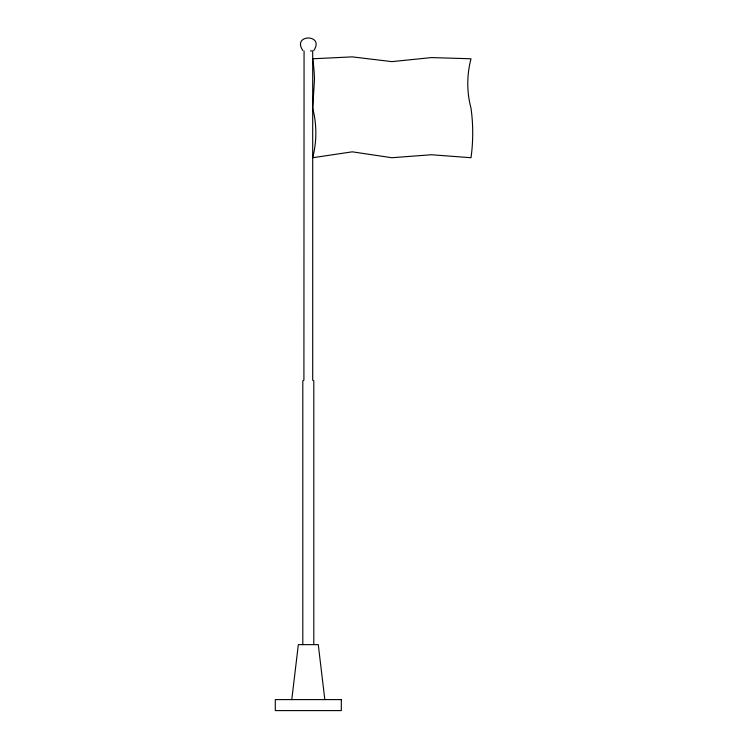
<?xml version="1.0" encoding="UTF-8"?>
<svg xmlns="http://www.w3.org/2000/svg" width="748" height="748" viewBox="0 0 748 748"><rect width="100%" height="100%" fill="white"/><g stroke="black" fill="none" stroke-linecap="round" stroke-linejoin="round"><path stroke-width="1.12" d="M312.701 108.245L314.478 79.363A135.36 108.46 90 0 0 312.701 58.774L352.28 56.876L391.859 61.626L431.437 57.587L471.016 58.774A81.841 69.125 -90 0 0 471.016 108.245A153.546 129.684 -90 0 1 471.016 157.725L431.437 154.752L391.859 157.725L352.28 151.825L312.701 157.725M291.776 699.604L298.34 644.636L318.274 644.636L324.828 699.604M313.749 50.537C325.156 33.847 291.449 33.847 302.865 50.537M304.062 50.939L303.912 380.283L302.809 380.769L302.809 644.636M310.504 50.939L312.701 50.939L312.701 380.283L313.805 380.769L313.805 644.636M312.683 108.254A78.811 62.598 90 0 1 315.843 132.976A78.811 62.598 -90 0 1 312.683 157.716M341.322 699.604L275.292 699.604L275.292 710.6L341.322 710.6L341.322 699.604"/></g></svg>
